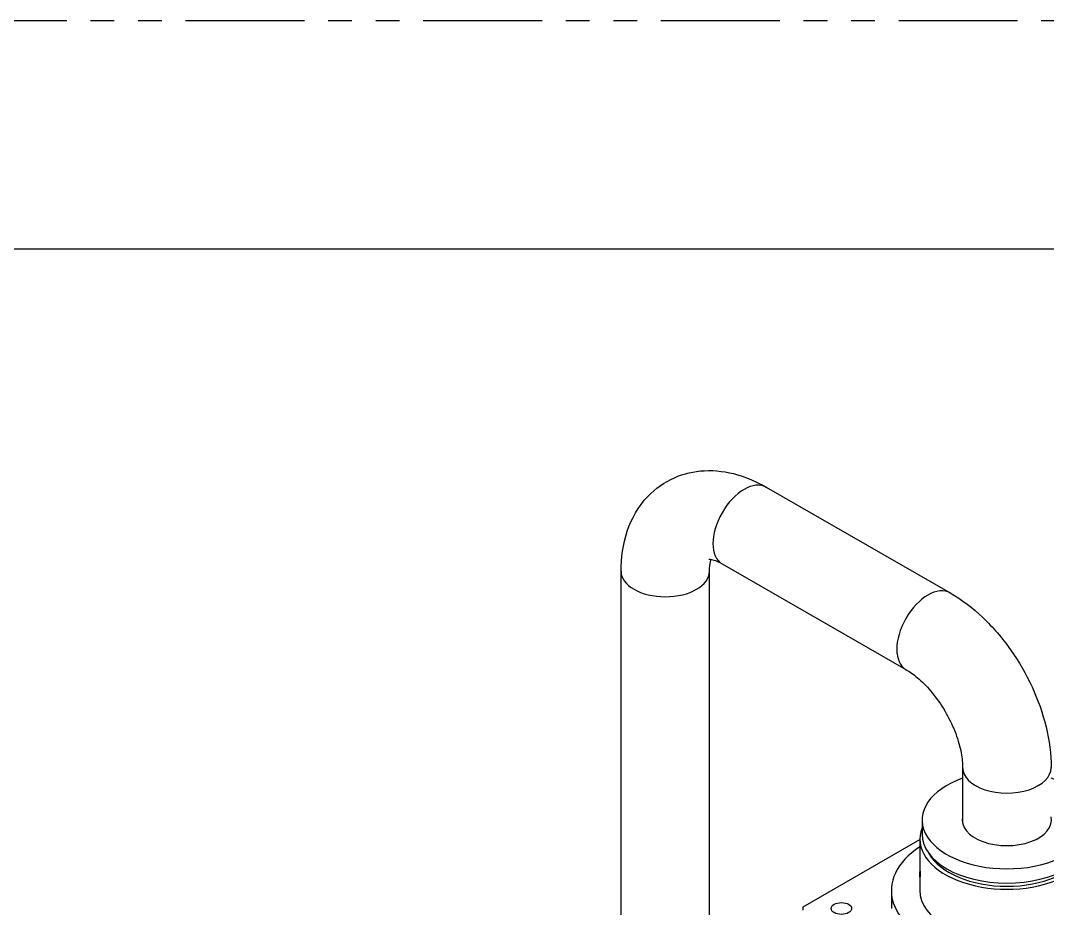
# Model space of a CAD drawing. Header units: millimetres. Extents: x 0 to 7722, y 0 to 5460.
# Drawn here: x 3950 to 4652, y 4853 to 5460 of the extents above; entities that cross this region are included whole.
import ezdxf

# ---------------------------------------------------------------- set-up
doc = ezdxf.new("R2010")
doc.units = ezdxf.units.MM
doc.header["$LTSCALE"] = 5
doc.linetypes.add('PHANTOM', pattern=[2.5, 1.25, -0.25, 0.25, -0.25, 0.25, -0.25])
doc.layers.get('0').update_dxf_attribs({"linetype": 'CONTINUOUS'})
for name, color, linetype in [('BORDER', 90, 'CONTINUOUS'), ('BORDER_TXT', 130, 'CONTINUOUS'), ('VIEW_BNDS', 253, 'PHANTOM')]:
    doc.layers.add(name, color=color, linetype=linetype)
doc.styles.add('BORDER_TXT', font='ROMANS')
doc.styles.get("Standard").update_dxf_attribs({"font": 'romans_2.shx', "width": 0.85, "bigfont": 'fhg.shx'})

# ---------------------------------------------------------------- blocks, each defined once
blk = doc.blocks.new('RWFWFWEWEFWEFWEF')
for p, q in [((-51.04, 1506.75), (74.64, 1434.49)), ((-81.2, 1454.3), (44.49, 1382.04)), ((-150.29, 1073.5), (-150.29, 1449.23)), ((-89.79, 1073.5), (-89.79, 1449.23)), ((83.24, 1314.97), (83.24, 1276.96)), ((55.49, 1279.21), (55.49, 1269.4)), ((-25.81, 1219.93), (53.99, 1265.88)), ((53.99, 1266.12), (53.99, 1247.32)), ((53.99, 1240.78), (53.99, 1230.97)), ((34.49, 1230.97), (34.49, 1218.71)), ((-25.81, 1217.49), (-25.81, 1219.93))]:
    blk.add_line(p, q)
for centre, major_axis, ratio, start_param, end_param in [((-66.12, 1480.52), (-15.08, -26.22), 0.577622, 3.141593, 6.283185), ((-120.04, 1449.23), (30.25, 0), 0.575862, 3.141593, 6.283185), ((59.57, 1408.27), (-15.08, -26.22), 0.577622, 3.141593, 6.283185), ((113.49, 1314.97), (-30.25, 0), 0.575862, 0, 3.141593), ((113.49, 1279.21), (58, 0), 0.575862, 2.119465, 7.305313), ((113.49, 1279.21), (30.5, 0), 0.575862, 3.013468, 6.41131), ((113.49, 1266.12), (59.5, 0), 0.575862, 2.916574, 6.508204), ((113.49, 1269.4), (58, 0), 0.575862, 3.141593, 6.283185), ((113.49, 1230.97), (-79, 0), 0.575862, 5.565248, 7.371995), ((113.49, 1266.12), (56, 0), 0.575862, 3.454446, 5.970332), ((113.49, 1264.74), (-55, 0), 0.575862, 0.312323, 0.407337), ((113.49, 1230.97), (59.5, 0), 0.575862, 3.141593, 6.283185)]:
    blk.add_ellipse(centre, major_axis=major_axis, ratio=ratio, start_param=start_param, end_param=end_param)
blk.add_ellipse((0.35, 1218.71), major_axis=(7, 0), ratio=0.575862)
for points, knots in [([(-150.29, 1449.23), (-150.29, 1458.5), (-149.06, 1467.71), (-143.21, 1485.16), (-138.61, 1493.48), (-126.92, 1505.76), (-120.67, 1510.2), (-107.32, 1516.06), (-100.34, 1517.61), (-85.64, 1518.39), (-77.97, 1517.31), (-63.82, 1513.23), (-57.26, 1510.32), (-51.04, 1506.75)], [3.141593, 3.141593, 3.141593, 3.141593, 3.455752, 3.455752, 3.759314, 3.759314, 3.992168, 3.992168, 4.214271, 4.214271, 4.469154, 4.469154, 4.712389, 4.712389, 4.712389, 4.712389]), ([(-90.31, 1457.56), (-90.31, 1457.56), (-90.31, 1457.56), (-90.28, 1457.56), (-89.13, 1457.63), (-85.41, 1456.43), (-83.43, 1455.59), (-81.2, 1454.3)], [4.1772189, 4.1772189, 4.1772189, 4.1772189, 4.1827379, 4.1827379, 4.4968972, 4.4968972, 4.712389, 4.712389, 4.712389, 4.712389]), ([(-89.79, 1449.23), (-89.79, 1452.02), (-89.5, 1454.29), (-89, 1456.48), (-88.85, 1456.98), (-88.71, 1457.39)], [3.1415927, 3.1415927, 3.1415927, 3.1415927, 3.3731889, 3.3731889, 3.4592316, 3.4592316, 3.4592316, 3.4592316]), ([(74.64, 1434.49), (82.67, 1429.87), (90.16, 1424.13), (103.98, 1411), (110.32, 1403.59), (121.61, 1387.63), (126.55, 1379.07), (134.75, 1361.31), (138.01, 1352.12), (142.5, 1333.58), (143.74, 1324.23), (143.74, 1314.97)], [4.712389, 4.712389, 4.712389, 4.712389, 5.026548, 5.026548, 5.340708, 5.340708, 5.654867, 5.654867, 5.969026, 5.969026, 6.283185, 6.283185, 6.283185, 6.283185]), ([(44.49, 1382.04), (46.89, 1380.66), (49.6, 1378.77), (55.35, 1373.9), (58.41, 1370.85), (64.44, 1363.77), (67.41, 1359.69), (72.78, 1350.96), (75.17, 1346.31), (79.05, 1337.07), (80.54, 1332.49), (82.52, 1324.11), (83.04, 1320.29), (83.23, 1316.31), (83.24, 1315.62), (83.24, 1314.97)], [4.712389, 4.712389, 4.712389, 4.712389, 4.943798, 4.943798, 5.190489, 5.190489, 5.449852, 5.449852, 5.714912, 5.714912, 5.977269, 5.977269, 6.228612, 6.228612, 6.283185, 6.283185, 6.283185, 6.283185]), ([(53.99, 1247.32), (53.99, 1247.03), (54, 1246.64), (54.02, 1245.74), (54.04, 1245.23), (54.07, 1244.24), (54.09, 1243.7), (54.12, 1242.65), (54.13, 1242.16), (54.13, 1241.34), (54.12, 1240.96), (54.09, 1240.39), (54.07, 1240.2), (54.04, 1240.02), (54.02, 1240.03), (54, 1240.27), (53.99, 1240.49), (53.99, 1240.78)], [0.602894, 0.602894, 0.602894, 0.602894, 0.753617, 0.753617, 0.904341, 0.904341, 1.055064, 1.055064, 1.205788, 1.205788, 1.356511, 1.356511, 1.507235, 1.507235, 1.657958, 1.657958, 1.808681, 1.808681, 1.808681, 1.808681]), ([(53.99, 1240.78), (53.99, 1241.07), (54, 1241.46), (54.02, 1242.36), (54.04, 1242.87), (54.07, 1243.59), (54.07, 1243.82), (54.08, 1244.05)], [1.8086814, 1.8086814, 1.8086814, 1.8086814, 1.9594048, 1.9594048, 2.1101282, 2.1101282, 2.1771898, 2.1771898, 2.1771898, 2.1771898])]:
    blk.add_open_spline(points, degree=3, knots=knots)
blk = doc.blocks.new('A2-BORDER')
at = {"layer": 'BORDER'}
blk.add_line((10, 408), (584, 408), dxfattribs=at)
at = {"layer": 'VIEW_BNDS'}
blk.add_line((0, 420), (594, 420), dxfattribs=at)
at = {"layer": 'BORDER_TXT', "style": 'BORDER_TXT'}
blk.add_attdef('PX-NUMBER', (92.136, 413.715), '', height=3.5, rotation=180, dxfattribs=at)
at = {"layer": 'BORDER_TXT'}
blk.add_attdef('VENDOR-JOB', (589, 12), '', height=3, rotation=90, dxfattribs=at)

msp = doc.modelspace()

# ---------------------------------------------------------------- block references
at = {"xscale": 13, "yscale": 13, "zscale": 13}
msp.add_blockref('A2-BORDER', (0, 0), dxfattribs=at)
msp.add_blockref('RWFWFWEWEFWEFWEF', (4510.5, 3634.26))

doc.saveas('drawing.dxf')
